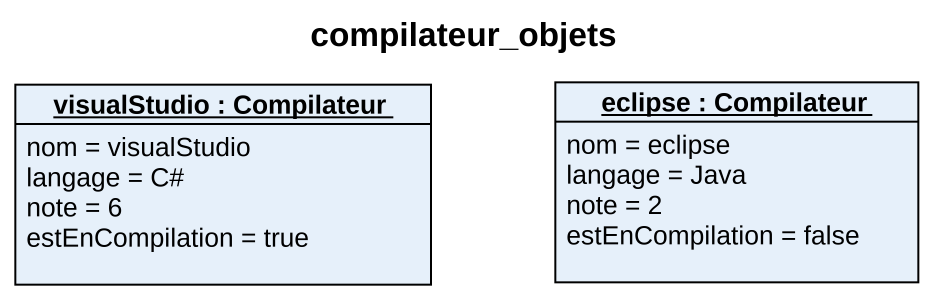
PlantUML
@startuml
title compilateur_objets
hide circle
hide empty members
object "visualStudio : Compilateur" as visualStudio {
  nom = visualStudio
  langage = C#
  note = 6
  estEnCompilation = true
}
object "eclipse : Compilateur" as eclipse {
  nom = eclipse
  langage = Java
  note = 2
  estEnCompilation = false
}
@enduml
